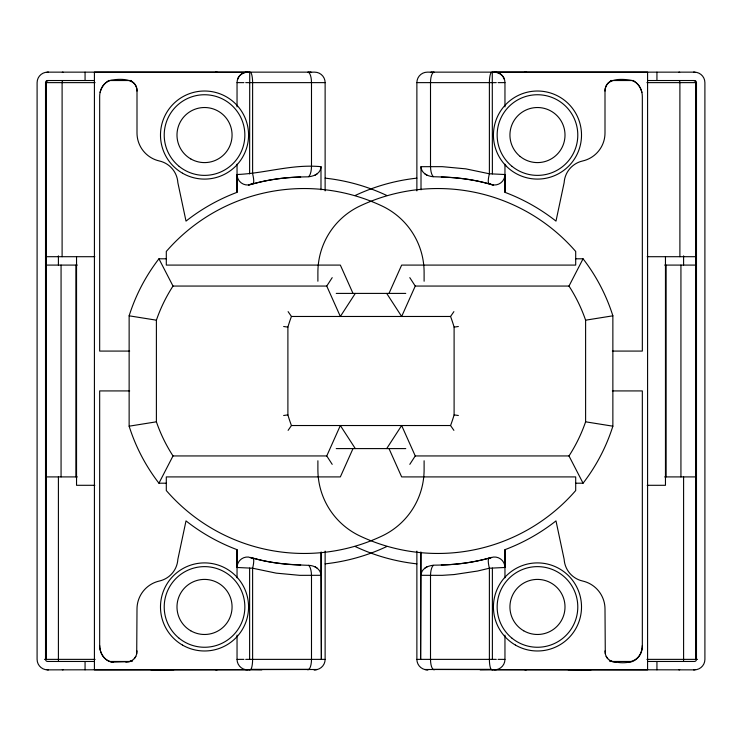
<?xml version="1.0" encoding="UTF-8"?>
<svg xmlns="http://www.w3.org/2000/svg" width="742" height="742" viewBox="0 0 742 742"><rect width="100%" height="100%" fill="white"/><g stroke="black" fill="none" stroke-linecap="round" stroke-linejoin="round"><path stroke-width="1.11" d="M46.375 659.369L46.375 82.631A2.096 2.087 -90 0 1 48.471 80.526M420.76 552.15L420.621 659.369L421.011 552.178M695.625 659.369L695.625 82.631A2.096 2.087 -90 0 0 693.529 80.526M129.655 351.077L99.669 351.077L99.669 96.534C99.576 88.743 104.928 80.219 113.303 79.895C121.966 78.504 137.279 78.893 137.001 91.062L137.001 132.957A28.725 28.725 0 0 0 159.409 160.986A23.707 23.707 0 0 1 177.857 182.671L186.01 221.107A190.852 190.852 0 0 1 237.041 192.336L237.041 174.518C265.154 173.368 292.515 163.88 320.989 166.69L320.989 189.822M605.287 653.785L604.999 609.043A28.725 28.725 0 0 0 582.591 581.014A23.707 23.707 0 0 1 564.143 559.329L555.99 520.893A190.852 190.852 0 0 1 504.959 549.664L504.959 567.482L489.386 568.214L477.598 571.025L454.03 574.568L442.269 575.338L421.011 575.31C421.317 567.556 429.998 564.885 436.537 565.135C454.262 564.829 471.995 562.881 489.108 558.105L493.476 557.047A10.49 10.49 0 0 1 504.959 567.482M320.989 552.178L320.989 575.31L299.731 575.338L276.191 573.139L252.614 568.214L237.041 567.482L237.041 549.664A190.852 190.852 0 0 1 186.01 520.893L177.857 559.329A23.707 23.707 0 0 1 159.409 581.014A28.725 28.725 0 0 0 137.001 609.043L136.714 653.785M421.011 189.822L421.011 166.69L442.269 166.662L465.809 168.861L489.386 173.786L504.959 174.518L504.959 192.336A190.852 190.852 0 0 1 555.99 221.107L564.143 182.671A23.707 23.707 0 0 1 582.591 160.986A28.725 28.725 0 0 0 604.999 132.957L604.999 91.062C605.138 77.214 623.299 78.671 632.703 80.628C638.89 83.289 642.322 90.005 642.331 96.534L642.331 351.077L612.345 351.077M612.345 390.923L642.331 390.923L642.331 645.466C642.498 660.13 629.086 664.647 616.166 662.105L612.836 661.697L609.692 660.334M604.999 91.062C604.98 86.517 607.596 81.954 612.067 80.526M642.331 645.466C642.229 652.033 638.881 659.044 632.434 661.474A11.362 11.362 0 0 1 628.697 662.105M137.001 650.938L136.528 654.509A10.054 10.054 0 0 1 129.405 661.632L113.303 662.105A11.362 11.362 0 0 1 109.566 661.465C103.129 659.026 99.697 652.06 99.669 645.466L99.669 390.923L129.655 390.923M320.989 166.69C320.683 174.435 312.002 177.115 305.463 176.865C287.738 177.171 270.005 179.119 252.892 183.895L251.705 184.229L253.458 183.255A10.49 2.412 74.7 0 0 252.614 173.786L252.614 82.631A10.49 2.495 -90 0 0 250.508 72.271L248.375 72.503L248.969 72.141M100.087 92.425C101.255 87.296 104.511 82.445 109.566 80.526M492.252 669.859L493.356 669.859M237.551 79.385C238.896 75.174 243.079 72.085 247.522 72.141L244.971 72.503L245.88 72.271A10.49 10.49 0 0 0 237.041 82.631L237.041 106.876M388.993 293.405L401.654 265.089L575.699 265.089L575.699 251.455A182.458 182.458 0 0 0 359.953 206.007A73.402 73.402 0 0 0 317.891 272.379L317.891 281.227M332.203 464.353L326.749 455.94L340.346 425.528L355.307 448.595M409.797 277.647L415.251 286.06L401.654 316.472L386.693 293.405M353.007 448.595L340.346 476.911L166.301 476.911L166.301 490.545A182.458 182.458 0 0 0 382.047 535.993A73.402 73.402 0 0 0 424.109 469.621L424.109 460.773M166.301 483.2L158.936 483.2L173.007 455.94A156.247 156.247 0 0 1 156.395 421.818L156.395 320.182A156.247 156.247 0 0 1 173.007 286.06L158.936 258.8L166.301 258.8M575.699 258.8L583.064 258.8L568.993 286.06A156.247 156.247 0 0 1 585.605 320.182L585.605 421.818A156.247 156.247 0 0 1 568.993 455.94L583.064 483.2L575.699 483.2M173.007 286.06L326.749 286.06L332.203 277.647M355.307 293.405L340.346 316.472L326.749 286.06M386.693 448.595L401.654 425.528L415.251 455.94L409.797 464.353M134.311 658.627L135.805 656.392M288.109 430.36L291.43 425.528A156.247 156.247 0 0 1 287.896 414.889L287.896 327.111A156.247 156.247 0 0 1 291.43 316.472L288.109 311.64M453.891 430.36L450.57 425.528A156.247 156.247 0 0 0 454.104 414.889L454.104 327.111A156.247 156.247 0 0 0 450.57 316.472L453.891 311.64M249.72 72.141L249.618 173.925M253.458 183.255L248.524 184.953L251.427 184.304M491.881 669.859L491.111 669.349A10.49 2.495 -90 0 1 489.386 659.369L489.386 568.214A10.49 2.412 74.7 0 1 488.542 558.745L489.108 558.105M250.119 669.859L250.889 669.349A10.49 2.495 -90 0 0 252.614 659.369L252.614 568.214A10.49 2.412 -74.7 0 0 253.458 558.745L248.524 557.047A10.49 10.49 0 0 0 237.041 567.482M314.979 175.195L316.899 174.12M426.984 566.814L425.073 567.899M252.892 558.105C271.015 563.41 289.872 564.643 308.635 565.339A10.49 3.673 89 0 1 311.492 575.449L311.492 659.369A10.49 3.673 -90 0 1 308.95 669.349L307.819 669.859M488.542 558.745L491.575 557.409A193.996 193.996 0 0 1 441.314 564.968M132.308 660.334L129.164 661.697L125.834 662.105M492.632 669.859L493.625 669.497M431.927 72.141L430.397 72.503L434.181 72.141M307.819 72.141L311.603 72.503L310.073 72.141M493.949 669.859L647.581 669.859L647.581 72.141L494.478 72.141L497.029 72.503L496.12 72.271A10.49 10.49 0 0 1 504.959 82.631L504.959 106.876M313.949 669.859L316.964 669.497L47.627 669.859A10.509 10.509 0 0 1 37.091 659.369L37.1 82.631A10.509 10.509 0 0 1 47.627 72.15L314.636 72.141A10.49 10.49 0 0 1 325.126 82.631L325.126 190.889M248.134 72.141L245.454 72.503L247.754 72.141M585.605 320.182L612.864 315.814L612.864 426.186A183.506 183.506 0 0 1 583.064 483.2M156.395 421.818L129.136 426.186L129.136 315.814A183.506 183.506 0 0 1 158.936 258.8M454.104 327.111L458.352 326.508M283.648 415.492L287.896 414.889M494.441 669.859L496.12 669.729A10.49 10.49 0 0 0 504.959 659.369L504.959 635.124M151.006 669.859L173.943 669.729M480.176 669.859L491.492 669.729M94.438 80.526L47.627 80.526A2.105 2.105 0 0 0 45.522 82.631L45.522 659.369A2.105 2.105 0 0 0 47.627 661.465L94.419 661.474M108.286 80.526L131.38 80.526M610.62 80.526L633.714 80.526M647.562 80.526L694.373 80.526A2.105 2.105 0 0 1 696.478 82.631L696.478 659.369A2.105 2.105 0 0 1 694.373 661.465L647.581 661.474M45.522 82.631L95.106 82.631M237.041 82.631L237.653 82.631M238.405 82.631L243.905 82.631M245.732 82.631L325.126 82.631M416.874 190.889L416.874 82.631L496.268 82.631M498.095 82.631L503.595 82.631M504.347 82.631L504.959 82.631M646.894 82.631L696.478 82.631M46.375 256.704L94.828 256.704M647.172 256.704L695.625 256.704M46.143 265.089L77.307 265.089M664.693 265.089L695.857 265.089M415.251 286.06L568.993 286.06M336.237 293.405L405.763 293.405M291.43 316.472L450.57 316.472M291.43 425.528L450.57 425.528M336.237 448.595L405.763 448.595M173.007 455.94L326.749 455.94M415.251 455.94L568.993 455.94M46.143 476.911L77.307 476.911M664.693 476.911L695.857 476.911M94.828 485.296L76.537 485.296L76.537 256.704M647.172 485.296L665.463 485.296L665.463 256.704M44.474 659.369L95.106 659.369M237.041 635.124L237.041 659.369L237.653 659.369M238.405 659.369L243.905 659.369M245.732 659.369L325.126 659.369L325.126 551.111M416.874 551.111L416.874 659.369L496.268 659.369M498.095 659.369L503.595 659.369M504.347 659.369L504.959 659.369M646.894 659.369L697.526 659.369M109.566 661.474L132.252 661.474M609.748 661.474L632.434 661.474M250.889 669.349L308.95 669.349M433.365 565.339A10.49 3.673 -89 0 0 430.508 575.449L430.508 659.369A10.49 3.673 -90 0 0 433.05 669.349L491.111 669.349M248.644 669.859L249.748 669.859M428.051 669.859L425.036 669.497L694.373 669.859A10.509 10.509 0 0 0 704.909 659.369L704.9 82.631A10.509 10.509 0 0 0 694.373 72.15L427.364 72.141A10.49 10.49 0 0 0 416.874 82.631M245.88 72.271L94.419 72.141L94.419 669.859L248.051 669.859M250.508 669.729L261.824 669.859M590.994 669.859L568.057 669.729M493.031 72.141L493.625 72.503L491.492 72.271A10.49 2.495 -90 0 0 489.386 82.631L489.386 173.786A10.49 2.412 -74.7 0 0 488.542 183.255L490.295 184.229L489.108 183.895C471.495 178.868 453.195 177.236 434.951 176.772C428.83 176.939 421.215 173.665 421.011 166.69M247.522 669.859L245.88 669.729A10.49 10.49 0 0 1 237.041 659.369M308.635 565.339C314.311 565.413 320.85 569.058 320.989 575.31L321.379 659.369L321.24 552.15M616.166 662.105L612.595 661.632A10.054 10.054 0 0 1 605.472 654.509L604.999 650.938M283.648 326.508L287.896 327.111M454.104 414.889L458.352 415.492M129.136 315.814L156.395 320.182M612.864 426.186L585.605 421.818M494.246 72.141L496.546 72.503L493.866 72.141M113.303 662.105C104.91 661.79 99.558 653.238 99.669 645.466M496.12 72.271C499.941 72.855 503.262 75.721 504.449 79.385M434.181 669.859L433.05 669.349M490.573 184.304L493.476 184.953L491.575 184.591A193.996 193.996 0 0 0 441.314 177.032M250.963 557.567L250.453 557.418A193.996 193.996 0 0 0 300.686 564.968M248.375 669.497L249.368 669.859M425.101 174.12L427.021 175.195M316.927 567.899L315.016 566.814M129.933 80.526C134.376 81.963 137.085 86.508 137.001 91.062M632.434 80.526C637.489 82.445 640.745 87.296 641.913 92.425M251.705 557.771L253.458 558.745M488.542 183.255L491.575 184.591A10.49 10.49 0 0 0 504.959 174.518M492.28 72.141L492.382 173.925M606.195 656.392L607.689 658.627M353.007 293.405L340.346 265.089L166.301 265.089L166.301 251.455A182.458 182.458 0 0 1 382.047 206.007A73.402 73.402 0 0 1 424.109 272.379L424.109 281.227M388.993 448.595L401.654 476.911L575.699 476.911L575.699 490.545A182.458 182.458 0 0 1 359.953 535.993A73.402 73.402 0 0 1 317.891 469.621L317.891 460.773M683.595 255.851L683.595 265.089M683.595 476.911L683.595 659.369A10.49 4.619 -90 0 1 683.53 661.011M680.933 265.089L680.933 476.911M679.895 256.704L679.895 82.631A2.096 0.927 -90 0 0 678.967 80.526M666.112 265.089L666.112 476.911M656.939 72.141L656.939 80.526M656.939 661.474L656.939 669.859M504.959 164.177L504.959 192.336M504.959 549.664L504.959 577.823M492.382 568.075L492.382 659.369M249.618 568.075L249.618 659.369M237.041 164.177L237.041 192.336M237.041 549.664L237.041 577.823M85.061 72.141L85.061 80.526M85.061 661.474L85.061 669.859M75.888 265.089L75.888 476.911M62.105 256.704L62.105 82.631A2.096 0.927 90 0 1 63.033 80.526M61.067 265.089L61.067 476.911M58.405 255.851L58.405 265.089M58.405 476.911L58.405 659.369A10.49 4.619 -90 0 0 58.47 661.011M237.041 174.518A10.49 10.49 0 0 0 250.425 184.591A193.996 193.996 0 0 1 300.686 177.032M386.897 546.464A193.996 193.996 0 0 1 325.126 563.855M325.126 178.145A193.996 193.996 0 0 1 386.897 195.536M308.635 176.661A10.49 3.673 -89 0 0 311.492 166.551L311.492 82.631A10.49 3.673 90 0 0 308.394 72.271M325.126 659.369A10.49 10.49 0 0 1 314.636 669.859M158.936 483.2A183.506 183.506 0 0 1 129.136 426.186M217.323 669.729A10.49 10.49 0 0 1 215.681 669.859M48.471 669.859A10.49 10.444 90 0 1 46.829 669.729M63.033 669.859A10.49 4.619 -90 0 1 62.309 669.729M215.681 72.141A10.49 10.49 0 0 1 217.323 72.271M62.309 72.271A10.49 4.619 90 0 1 63.033 72.141M46.829 72.271A10.49 10.444 90 0 1 48.471 72.141M526.319 669.859A10.49 10.49 0 0 1 524.677 669.729M695.171 669.729A10.49 10.444 -90 0 1 693.529 669.859M679.691 669.729A10.49 4.619 -90 0 1 678.967 669.859M524.677 72.271A10.49 10.49 0 0 1 526.319 72.141M678.967 72.141A10.49 4.619 -90 0 1 679.691 72.271M693.529 72.141A10.49 10.444 -90 0 1 695.171 72.271M416.874 563.855A193.996 193.996 0 0 1 355.103 546.464M355.103 195.536A193.996 193.996 0 0 1 416.874 178.145M433.365 176.661A10.49 3.673 89 0 1 430.508 166.551L430.508 82.631A10.49 3.673 -90 0 1 433.606 72.271M427.364 669.859A10.49 10.49 0 0 1 416.874 659.369M583.064 258.8A183.506 183.506 0 0 1 612.864 315.814M190.759 158.909A27.537 27.537 0 0 0 232.07 135.063A27.537 27.537 0 0 0 190.759 111.207A27.537 27.537 0 0 0 190.759 158.909M179.156 166.394A40.328 40.328 0 0 0 244.359 141.37A40.328 40.328 0 0 0 190.082 97.415A40.328 40.328 0 0 0 179.156 166.394M182.504 173.201A44.047 44.047 0 0 0 248.57 135.063A44.047 44.047 0 0 0 182.504 96.914A44.047 44.047 0 0 0 182.504 173.201M523.704 630.793A27.537 27.537 0 0 0 565.005 606.937A27.537 27.537 0 0 0 523.704 583.091A27.537 27.537 0 0 0 523.704 630.793M512.091 638.278A40.328 40.328 0 0 0 577.295 613.254A40.328 40.328 0 0 0 523.017 569.299A40.328 40.328 0 0 0 512.091 638.278M515.449 645.086A44.047 44.047 0 0 0 581.515 606.937A44.047 44.047 0 0 0 515.449 568.799A44.047 44.047 0 0 0 515.449 645.086M520.142 156.46A27.537 27.537 0 0 0 564.671 139.366A27.537 27.537 0 0 0 527.599 109.352A27.537 27.537 0 0 0 520.142 156.46M512.091 166.394A40.328 40.328 0 0 0 577.295 141.37A40.328 40.328 0 0 0 523.017 97.415A40.328 40.328 0 0 0 512.091 166.394M506.332 166.199A44.047 44.047 0 0 0 580.012 146.462A44.047 44.047 0 0 0 526.069 92.518A44.047 44.047 0 0 0 506.332 166.199M190.759 630.793A27.537 27.537 0 0 0 232.07 606.937A27.537 27.537 0 0 0 190.759 583.091A27.537 27.537 0 0 0 190.759 630.793M179.156 638.278A40.328 40.328 0 0 0 244.359 613.254A40.328 40.328 0 0 0 190.082 569.299A40.328 40.328 0 0 0 179.156 638.278M182.504 645.086A44.047 44.047 0 0 0 248.57 606.937A44.047 44.047 0 0 0 182.504 568.799A44.047 44.047 0 0 0 182.504 645.086"/></g></svg>
